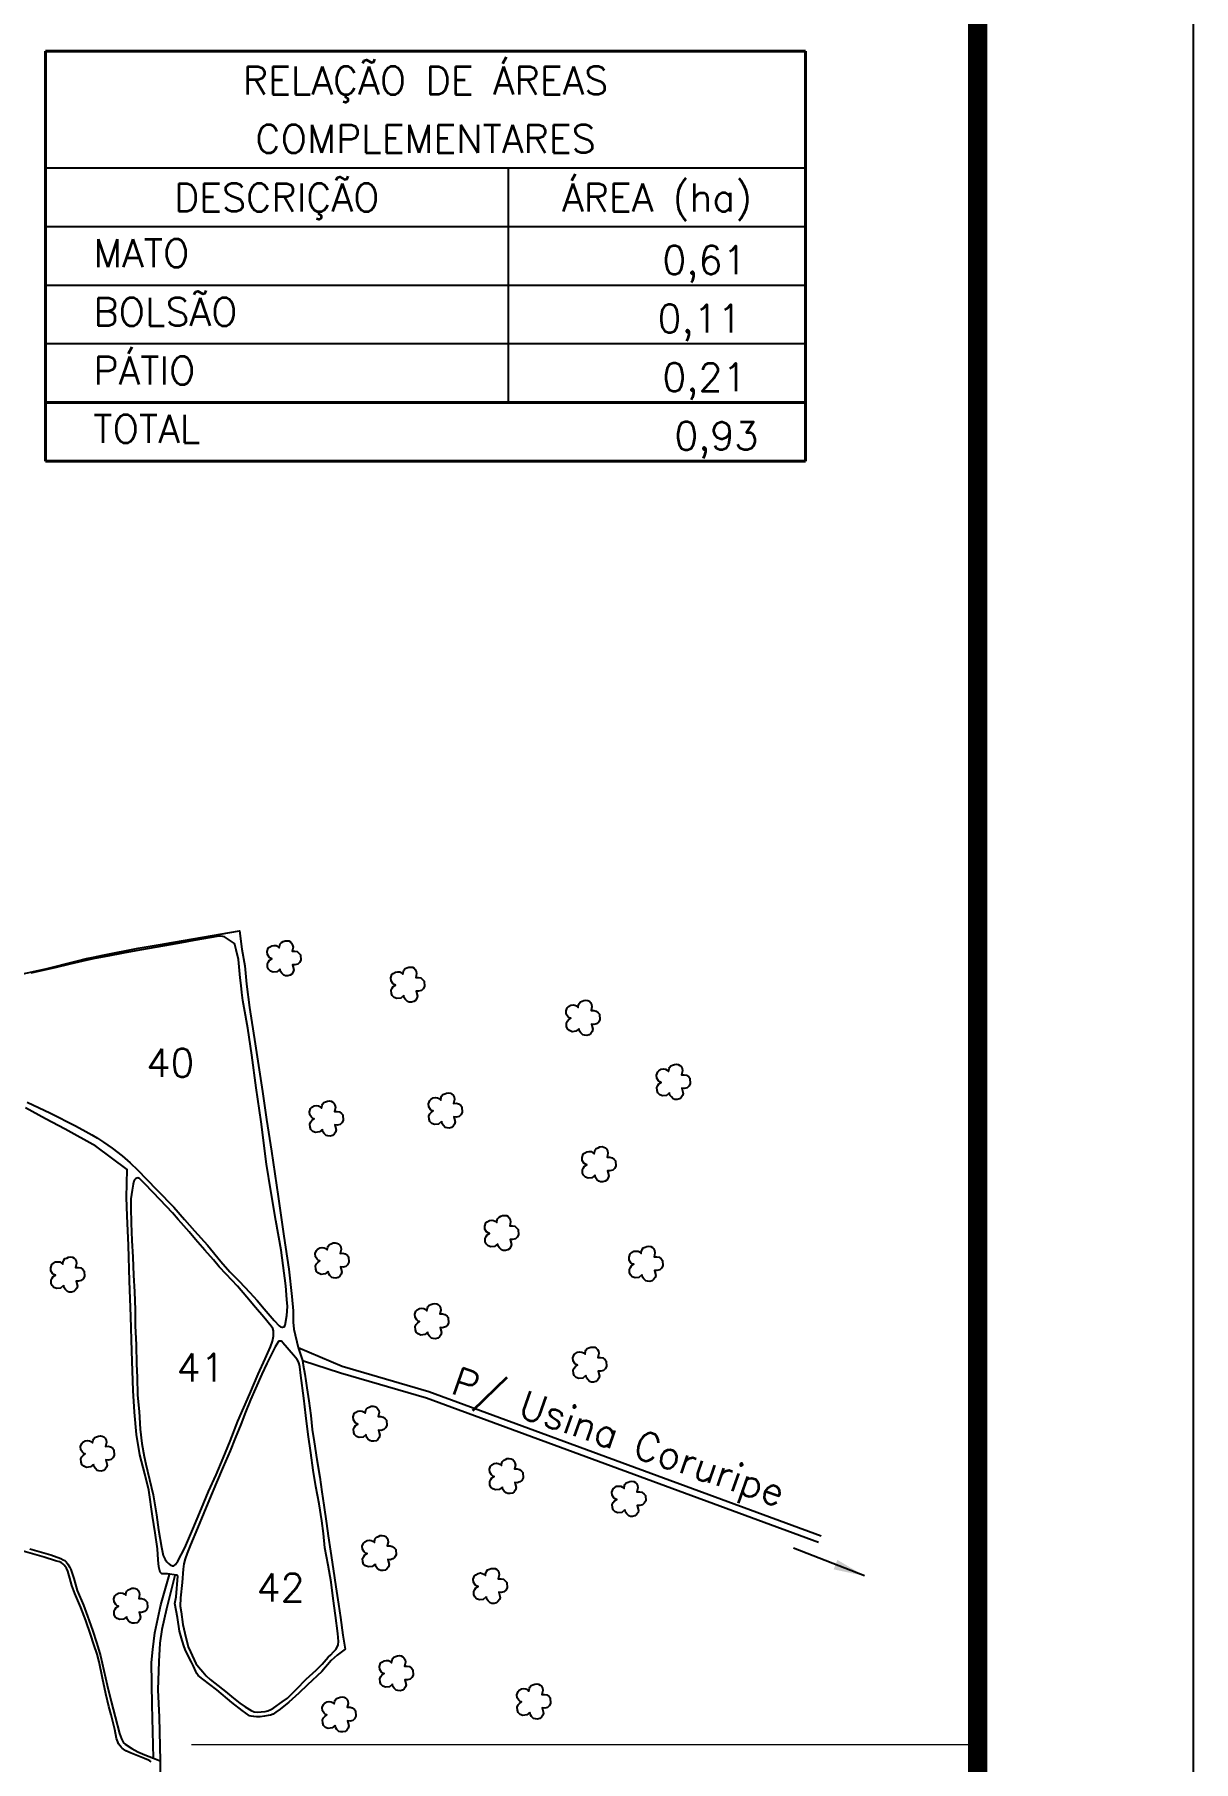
# Model space of a CAD drawing. Extents: x 716959 to 722209, y 7802738 to 7810162.
# Drawn here: x 720867 to 722209, y 7806480 to 7808481 of the extents above; entities that cross this region are included whole.
import ezdxf
from ezdxf.enums import TextEntityAlignment as Align

# ---------------------------------------------------------------- set-up
doc = ezdxf.new("R2010")
doc.units = 0
doc.linetypes.add('CONTINUO', pattern=[0])
doc.linetypes.add('LIN0', pattern=[0])
for name, color, linetype in [('0114000441', 1, 'Continuous'), ('0114000441040', 5, 'Continuous'), ('0114000441041', 5, 'Continuous'), ('0114000441042', 5, 'Continuous'), ('0114000441043', 5, 'Continuous'), ('_SIMBOLO ARVORE', 118, 'Continuous'), ('ESTRADA', 1, 'Continuous'), ('MARGEM', 5, 'Continuous'), ('QUADRO_DE_AREAS_COMPLEMENTARES', 7, 'Continuous'), ('TEXTO', 7, 'Continuous'), ('TEXTO_NUN_TAL', 7, 'Continuous')]:
    doc.layers.add(name, color=color, linetype=linetype)
doc.layers.add('MALHA', color=253, linetype='Continuous', lineweight=13)
doc.layers.add('TEXTO_DIVERSOS', color=7, linetype='Continuous', lineweight=5)
doc.styles.add('SIMPLEX', font='simplex', dxfattribs={"height": 0.2})
doc.styles.get("Standard").update_dxf_attribs({"font": 'arial.ttf'})
doc.dimstyles.new('ISO-25', dxfattribs={"dimtxt": 2.5, "dimasz": 2.5, "dimexe": 1.25, "dimexo": 0.625, "dimtad": 1, "dimtxsty": 'Standard', "dimcen": 2.5, "dimadec": 0, "dimazin": 0, "dimtfac": 1, "dimtmove": 0, "dimatfit": 3, "dimfxl": 1, "dimarcsym": 0})

msp = doc.modelspace()

# ---------------------------------------------------------------- linework, layer by layer
at = {"layer": '0114000441'}
for points in [[(720840.5, 7807390.1), (720879.5, 7807398.5), (720914.8, 7807407.4), (720926.8, 7807410.3), (720934.9, 7807412.1), (720945.5, 7807414.2), (720986.8, 7807422.2), (721016.9, 7807427.3), (721050.3, 7807433), (721104, 7807442.5), (721106.7, 7807421), (721110.2, 7807401.9), (721112.2, 7807380.7), (721115.7, 7807353.8), (721122.3, 7807311.5), (721130.5, 7807256.3), (721135.4, 7807223.8), (721140.9, 7807187.2), (721148.9, 7807134.5), (721155.3, 7807088.7), (721161.1, 7807050.5), (721164.5, 7807019), (721166.1, 7807002.2), (721166.2, 7806989.2), (721167, 7806981), (721171.8, 7806959.9), (721176.9, 7806944.5), (721177.8, 7806939.2), (721179.7, 7806928.9), (721180.8, 7806921.2), (721181.9, 7806913.1), (721184.3, 7806898), (721186.7, 7806880.8), (721188.1, 7806864.6), (721190.5, 7806850.4), (721193.6, 7806830), (721197, 7806809.7), (721199.4, 7806792.6), (721201.6, 7806777), (721204.9, 7806755.9), (721206.8, 7806741.5), (721209.4, 7806723.8), (721212.4, 7806703.3), (721215.5, 7806682.6), (721218.5, 7806662.2), (721220.9, 7806646.8), (721223.8, 7806626.6), (721226.4, 7806610.2), (721217.2, 7806603.2), (721210.3, 7806597.2), (721199.3, 7806584.3), (721182.8, 7806568.9), (721172.9, 7806559.1), (721161.3, 7806548.7), (721151, 7806540.8), (721146.2, 7806537.1), (721143.1, 7806535.1), (721139.9, 7806533.9), (721137.2, 7806533.3), (721133.1, 7806532.6), (721127.8, 7806531.9), (721123.8, 7806531.9), (721120.5, 7806532.1), (721117.6, 7806532.6), (721115.4, 7806533.2), (721107, 7806539.1), (721095.3, 7806548.4), (721077.9, 7806563.1), (721061.5, 7806575.4), (721056.3, 7806579.6), (721054.7, 7806582.1), (721053.5, 7806584.3), (721050.6, 7806590.5), (721048.3, 7806595.2), (721041.9, 7806608.1), (721039.8, 7806613.1), (721037.7, 7806620.2), (721034.3, 7806631.3), (721032.2, 7806646.9), (721029.1, 7806663), (721030.5, 7806670.8), (721032.7, 7806694.9), (721032, 7806695.5), (721031, 7806696), (721020.7, 7806697.4), (721014.2, 7806697.5), (721012, 7806699.6), (721010.5, 7806705.6), (721009.7, 7806713.6), (721009.1, 7806726.4), (721006.2, 7806745), (721003.3, 7806764.5), (720999.1, 7806794.3), (720994.2, 7806813.2), (720988.5, 7806835.5), (720984.8, 7806859.1), (720982.4, 7806884.7), (720980.9, 7806909.9), (720979.4, 7806955.4), (720978.3, 7806995.7), (720976.4, 7807037), (720975.3, 7807078), (720973.7, 7807112.3), (720973, 7807133.4), (720973.7, 7807166), (720937.6, 7807192.8), (720902.1, 7807212.8), (720879.4, 7807224.7), (720856, 7807237.5)], [(720861.3, 7806726.6), (720885.4, 7806719.5), (720897.2, 7806715.1), (720899.8, 7806713.9), (720901.7, 7806712.8), (720903.2, 7806711.3), (720905.2, 7806708.9), (720907.2, 7806705.8), (720908.6, 7806702.4), (720912, 7806692.2), (720916.1, 7806678.2), (720923.3, 7806661.1), (720928, 7806648.4), (720933.9, 7806632.2), (720938.8, 7806617), (720942.9, 7806602.5), (720946.9, 7806585.6), (720950.8, 7806568.7), (720955.5, 7806549.7), (720960, 7806531.7), (720965, 7806512.5), (720967.2, 7806506.4), (720968.4, 7806503.9), (720969.8, 7806501.9), (720971.6, 7806500.1), (720979.2, 7806495.1), (720986.2, 7806491.3), (720994.3, 7806487.7), (721004.3, 7806483.8), (721012, 7806480.9), (721012.2, 7806464.1)]]:
    msp.add_lwpolyline(points, dxfattribs=at)
at = {"layer": '0114000441040'}
msp.add_lwpolyline([(720857.9, 7807244.1), (720885, 7807231.2), (720914.1, 7807216.5), (720925.9, 7807210), (720932.8, 7807206.2), (720939.6, 7807202.1), (720946.6, 7807197.5), (720956.5, 7807190.5), (720967.9, 7807181.7), (720977.3, 7807173.6), (720986.4, 7807165.1), (720996.1, 7807154.8), (721008.6, 7807142), (721027.9, 7807122.3), (721040.4, 7807108.2), (721051.9, 7807095), (721066.9, 7807078.2), (721082.3, 7807059.5), (721092.9, 7807047.5), (721103.7, 7807036.4), (721115.8, 7807023.3), (721124.5, 7807014), (721132.4, 7807004.6), (721144.3, 7806991.2), (721149.9, 7806985), (721151.5, 7806983.6), (721152.9, 7806983.1), (721154.2, 7806983.1), (721155.9, 7806983.8), (721156.9, 7806985.6), (721158.8, 7806996.9), (721159.6, 7807007.1), (721159, 7807015.4), (721157.5, 7807031.1), (721154.7, 7807054.6), (721152.1, 7807072.3), (721146.1, 7807106.8), (721140.3, 7807141.1), (721135.3, 7807172.3), (721129.2, 7807221), (721123.3, 7807260.7), (721118.1, 7807298.2), (721113.7, 7807329.8), (721109.5, 7807353.4), (721108, 7807361.6), (721106.7, 7807370.8), (721105.8, 7807379.1), (721104.9, 7807387.8), (721102.7, 7807409.1), (721100.2, 7807420.4), (721099.1, 7807425.1), (721098.7, 7807426.6), (721098.1, 7807427.6), (721092.4, 7807431.6), (721086.6, 7807435.3), (721084.6, 7807436), (721082.2, 7807436.3), (721077.8, 7807436), (721071, 7807434.6), (721062.3, 7807433.2), (721050.9, 7807431.3), (721036.8, 7807428.6), (721017.3, 7807425.1), (720997.1, 7807421.6), (720984, 7807419.4), (720969.1, 7807416.5), (720951.5, 7807413.2), (720936.6, 7807410.4), (720922.4, 7807407.4), (720907.5, 7807403.7), (720889.9, 7807399.4), (720862.1, 7807393.2)], dxfattribs=at)
at = {"layer": '0114000441041'}
msp.add_lwpolyline([(721068.2, 7806793), (721076.8, 7806812.2), (721084.9, 7806831.6), (721093.2, 7806851.3), (721102.2, 7806874.2), (721115.8, 7806905.9), (721125.7, 7806928.7), (721133.8, 7806946.5), (721139.8, 7806960.6), (721142.1, 7806967.1), (721143.3, 7806973), (721143.4, 7806976.2), (721143.2, 7806979.2), (721142.5, 7806981.6), (721140.6, 7806984.4), (721132.2, 7806994.8), (721122.4, 7807006.2), (721112.5, 7807018.1), (721101.5, 7807030.7), (721088.7, 7807044.5), (721080.5, 7807053.3), (721073.9, 7807061.1), (721064, 7807072.4), (721053.1, 7807085), (721045.7, 7807093.7), (721036.5, 7807104.1), (721033.1, 7807108), (721026.2, 7807115.7), (721019.5, 7807122.9), (721011.6, 7807131.3), (721003.8, 7807139.2), (720994, 7807149.7), (720987.8, 7807155.8), (720987.1, 7807156), (720986.1, 7807156.1), (720984.9, 7807155.8), (720983.6, 7807155), (720982.3, 7807153.9), (720981.4, 7807152.4), (720980.7, 7807149.1), (720979.7, 7807142.1), (720978, 7807132), (720978.1, 7807121.6), (720978.6, 7807103.7), (720979.3, 7807083.5), (720980.3, 7807064.4), (720981.3, 7807043.5), (720982.4, 7807024.2), (720983.1, 7807003.3), (720983.1, 7806984.9), (720984.3, 7806962.8), (720984.6, 7806940.5), (720985.5, 7806925.5), (720985.9, 7806904.7), (720987.7, 7806885.4), (720988.8, 7806865.2), (720990.8, 7806848.7), (720993.7, 7806833.4), (720995.6, 7806824.4), (720999.7, 7806807), (721003.8, 7806789.2), (721007.9, 7806765.9), (721010.3, 7806748.6), (721013.6, 7806728.6), (721015.7, 7806718.6), (721017.9, 7806714.2), (721019.8, 7806711.5), (721021.8, 7806709.5), (721023.8, 7806707.8), (721026.2, 7806706.7), (721028.1, 7806706.8), (721029.7, 7806708.2), (721032.4, 7806712.1), (721040.6, 7806727.5), (721050.1, 7806749.1), (721060, 7806773.4)], close=True, dxfattribs=at)
at = {"layer": '0114000441042'}
msp.add_lwpolyline([(721036.3, 7806653.5), (721038.3, 7806639), (721040.5, 7806628.8), (721044.6, 7806612.9), (721047.3, 7806607), (721053.5, 7806593.8), (721056.5, 7806589.6), (721061.4, 7806583.9), (721065.5, 7806579.5), (721070.1, 7806575.1), (721075.5, 7806570.9), (721087.7, 7806561.4), (721097, 7806553.5), (721104.5, 7806547.8), (721110.7, 7806543.3), (721117.4, 7806539.2), (721120.9, 7806537.7), (721124.4, 7806537.3), (721128.9, 7806537.5), (721133.7, 7806538.1), (721137, 7806539), (721140.1, 7806540.3), (721143.9, 7806542.4), (721153.6, 7806549.1), (721159.4, 7806553.6), (721170.2, 7806564.1), (721181.2, 7806575.4), (721192.9, 7806586.1), (721199.9, 7806592.9), (721206.8, 7806600.9), (721209.7, 7806603.8), (721212.8, 7806607.1), (721215.5, 7806610), (721217.1, 7806612.4), (721218.3, 7806615.3), (721218.8, 7806619.3), (721217.9, 7806628.4), (721215.3, 7806649.1), (721212.5, 7806669), (721210.1, 7806688), (721206.7, 7806707.4), (721202.9, 7806727.6), (721201.1, 7806744.1), (721199.2, 7806759.1), (721196.2, 7806778.7), (721192.6, 7806798.6), (721189.4, 7806817.6), (721186.7, 7806837.7), (721183.7, 7806858.8), (721180.9, 7806880.8), (721178.7, 7806901.1), (721175.2, 7806927.3), (721173.9, 7806937.3), (721173.1, 7806940.8), (721172.3, 7806943.2), (721170.6, 7806945.7), (721166.5, 7806950.7), (721154.3, 7806965.1), (721152.9, 7806966.5), (721152.1, 7806966.9), (721151.3, 7806967.1), (721150.5, 7806967.2), (721149.8, 7806967.1), (721149.1, 7806966.6), (721145.2, 7806960.5), (721142.5, 7806955.2), (721135.5, 7806941.3), (721129.7, 7806929), (721122.4, 7806912.4), (721116.7, 7806899.2), (721111, 7806884.8), (721105.5, 7806870.6), (721098.9, 7806854.7), (721093, 7806840), (721084.9, 7806821.6), (721077.2, 7806803.2), (721069.2, 7806784), (721062.6, 7806768.1), (721055.3, 7806750.6), (721047.2, 7806731), (721043.4, 7806721.3), (721041.2, 7806715), (721039.6, 7806709.2), (721038.8, 7806702.8), (721037.4, 7806687.6), (721035.6, 7806669.8), (721035.3, 7806659.9)], close=True, dxfattribs=at)
at = {"layer": '0114000441043'}
msp.add_lwpolyline([(721001.7, 7806479.6), (721000.1, 7806481), (720998.4, 7806481.8), (720994.1, 7806483.5), (720978.6, 7806489.7), (720972.5, 7806492.6), (720969.8, 7806494.3), (720968, 7806495.6), (720966.9, 7806496.7), (720965.4, 7806498.5), (720963.9, 7806500.6), (720963, 7806502.9), (720961.7, 7806506.8), (720959.5, 7806517.3), (720955.4, 7806534), (720952.6, 7806544), (720949, 7806558.6), (720945.3, 7806576.6), (720941.6, 7806595.5), (720939, 7806604.6), (720935.1, 7806615.7), (720931.5, 7806627.8), (720925.9, 7806643.4), (720920.3, 7806658.5), (720913.1, 7806674.6), (720909.6, 7806684.1), (720907.3, 7806692.5), (720905.1, 7806700.8), (720903.7, 7806704.2), (720902.4, 7806705.7), (720900.8, 7806707.5), (720899.4, 7806709.1), (720897.3, 7806710.5), (720895.4, 7806711.4), (720890.9, 7806712.7), (720877.6, 7806716.9), (720853.3, 7806723.6)], dxfattribs=at)
at = {"layer": '_SIMBOLO ARVORE', "linetype": 'CONTINUO'}
for points in [[(721151, 7807398, 0), (721147.4, 7807395, 0), (721143, 7807394.5, 0), (721139.8, 7807395.7, 0), (721137.5, 7807397.9, 0), (721136.6, 7807400.5, 0), (721136.3, 7807404.3, 0), (721137.6, 7807406.6, 0), (721138.8, 7807408.4, 0), (721141.4, 7807410.1, 0), (721139.8, 7807410.7, 0), (721138.2, 7807412, 0), (721136.3, 7807415, 0), (721135.9, 7807418.6, 0), (721137.3, 7807422.3, 0), (721138.7, 7807423.6, 0), (721141.4, 7807425.2, 0), (721144.1, 7807425.6, 0), (721146.3, 7807425.3, 0), (721148.1, 7807424.5, 0), (721150, 7807422.7, 0), (721150.6, 7807426, 0), (721151, 7807427.3, 0), (721152.5, 7807429.1, 0), (721154.6, 7807429.9, 0), (721156.7, 7807430.8, 0), (721159, 7807431, 0), (721161.2, 7807430.7, 0), (721163, 7807429.8, 0), (721164.3, 7807428.3, 0), (721165.5, 7807426, 0), (721166, 7807423.5, 0), (721164.9, 7807418.9, 0), (721168.1, 7807418.9, 0), (721170.7, 7807418.3, 0), (721173.2, 7807416.3, 0), (721174.6, 7807414.8, 0), (721175, 7807408.5, 0), (721173.5, 7807405.7, 0), (721171.4, 7807403.8, 0), (721168.2, 7807402.9, 0), (721165.4, 7807403.2, 0), (721166.9, 7807397.3, 0), (721166.2, 7807394.8, 0), (721164.5, 7807392.4, 0), (721162.6, 7807390.9, 0), (721160, 7807390.3, 0), (721157.3, 7807390.4, 0), (721155.3, 7807391, 0), (721153.1, 7807393.2, 0), (721151.5, 7807395.2, 0), (721151.1, 7807398.3, 0)], [(721294.3, 7807367.5, 0), (721290.7, 7807364.5, 0), (721286.3, 7807364, 0), (721283.1, 7807365.2, 0), (721280.8, 7807367.4, 0), (721279.9, 7807370, 0), (721279.6, 7807373.8, 0), (721280.8, 7807376.1, 0), (721282.1, 7807377.9, 0), (721284.7, 7807379.6, 0), (721283.1, 7807380.2, 0), (721281.5, 7807381.5, 0), (721279.6, 7807384.5, 0), (721279.2, 7807388.1, 0), (721280.6, 7807391.8, 0), (721282, 7807393.1, 0), (721284.6, 7807394.7, 0), (721287.4, 7807395.1, 0), (721289.6, 7807394.8, 0), (721291.4, 7807394, 0), (721293.3, 7807392.2, 0), (721293.8, 7807395.5, 0), (721294.3, 7807396.8, 0), (721295.8, 7807398.6, 0), (721297.9, 7807399.4, 0), (721300, 7807400.3, 0), (721302.3, 7807400.5, 0), (721304.5, 7807400.2, 0), (721306.3, 7807399.3, 0), (721307.6, 7807397.8, 0), (721308.8, 7807395.5, 0), (721309.2, 7807393, 0), (721308.2, 7807388.4, 0), (721311.4, 7807388.5, 0), (721314, 7807387.8, 0), (721316.5, 7807385.8, 0), (721317.9, 7807384.3, 0), (721318.3, 7807378, 0), (721316.7, 7807375.2, 0), (721314.7, 7807373.3, 0), (721311.5, 7807372.4, 0), (721308.6, 7807372.7, 0), (721310.2, 7807366.8, 0), (721309.5, 7807364.3, 0), (721307.8, 7807361.9, 0), (721305.9, 7807360.4, 0), (721303.2, 7807359.8, 0), (721300.6, 7807359.9, 0), (721298.6, 7807360.5, 0), (721296.4, 7807362.7, 0), (721294.8, 7807364.7, 0), (721294.4, 7807367.8, 0)], [(721497.3, 7807329, 0), (721493.7, 7807326.1, 0), (721489.3, 7807325.5, 0), (721486.1, 7807326.8, 0), (721483.8, 7807329, 0), (721482.9, 7807331.5, 0), (721482.6, 7807335.3, 0), (721483.8, 7807337.7, 0), (721485.1, 7807339.4, 0), (721487.7, 7807341.2, 0), (721486.1, 7807341.7, 0), (721484.4, 7807343, 0), (721482.5, 7807346, 0), (721482.2, 7807349.6, 0), (721483.6, 7807353.3, 0), (721485, 7807354.6, 0), (721487.6, 7807356.3, 0), (721490.4, 7807356.6, 0), (721492.6, 7807356.3, 0), (721494.4, 7807355.5, 0), (721496.3, 7807353.8, 0), (721496.8, 7807357.1, 0), (721497.3, 7807358.4, 0), (721498.8, 7807360.2, 0), (721500.9, 7807360.9, 0), (721503, 7807361.9, 0), (721505.3, 7807362.1, 0), (721507.5, 7807361.8, 0), (721509.3, 7807360.8, 0), (721510.6, 7807359.4, 0), (721511.8, 7807357.1, 0), (721512.2, 7807354.5, 0), (721511.2, 7807350, 0), (721514.4, 7807350, 0), (721517, 7807349.4, 0), (721519.5, 7807347.4, 0), (721520.9, 7807345.8, 0), (721521.3, 7807339.5, 0), (721519.7, 7807336.7, 0), (721517.7, 7807334.8, 0), (721514.5, 7807334, 0), (721511.6, 7807334.2, 0), (721513.2, 7807328.4, 0), (721512.5, 7807325.9, 0), (721510.8, 7807323.5, 0), (721508.9, 7807322, 0), (721506.2, 7807321.3, 0), (721503.6, 7807321.5, 0), (721501.6, 7807322, 0), (721499.4, 7807324.3, 0), (721497.8, 7807326.3, 0), (721497.4, 7807329.3, 0)], [(721602.1, 7807254.8, 0), (721598.5, 7807251.8, 0), (721594.1, 7807251.3, 0), (721590.9, 7807252.5, 0), (721588.6, 7807254.7, 0), (721587.7, 7807257.3, 0), (721587.4, 7807261, 0), (721588.7, 7807263.4, 0), (721589.9, 7807265.2, 0), (721592.5, 7807266.9, 0), (721590.9, 7807267.5, 0), (721589.3, 7807268.8, 0), (721587.4, 7807271.8, 0), (721587, 7807275.3, 0), (721588.4, 7807279.1, 0), (721589.8, 7807280.4, 0), (721592.5, 7807282, 0), (721595.2, 7807282.4, 0), (721597.4, 7807282.1, 0), (721599.2, 7807281.2, 0), (721601.1, 7807279.5, 0), (721601.7, 7807282.8, 0), (721602.1, 7807284.1, 0), (721603.6, 7807285.9, 0), (721605.7, 7807286.7, 0), (721607.8, 7807287.6, 0), (721610.1, 7807287.8, 0), (721612.3, 7807287.5, 0), (721614.1, 7807286.6, 0), (721615.4, 7807285.1, 0), (721616.6, 7807282.8, 0), (721617.1, 7807280.3, 0), (721616, 7807275.7, 0), (721619.2, 7807275.7, 0), (721621.8, 7807275.1, 0), (721624.3, 7807273.1, 0), (721625.7, 7807271.6, 0), (721626.1, 7807265.3, 0), (721624.6, 7807262.5, 0), (721622.5, 7807260.6, 0), (721619.3, 7807259.7, 0), (721616.5, 7807260, 0), (721618, 7807254.1, 0), (721617.3, 7807251.6, 0), (721615.6, 7807249.2, 0), (721613.7, 7807247.7, 0), (721611.1, 7807247.1, 0), (721608.4, 7807247.2, 0), (721606.4, 7807247.8, 0), (721604.2, 7807250, 0), (721602.6, 7807252, 0), (721602.2, 7807255.1, 0)], [(721200.1, 7807212.3, 0), (721196.5, 7807209.4, 0), (721192.1, 7807208.9, 0), (721188.9, 7807210.1, 0), (721186.6, 7807212.3, 0), (721185.7, 7807214.9, 0), (721185.4, 7807218.6, 0), (721186.6, 7807221, 0), (721187.9, 7807222.7, 0), (721190.5, 7807224.5, 0), (721188.9, 7807225, 0), (721187.3, 7807226.4, 0), (721185.4, 7807229.3, 0), (721185, 7807232.9, 0), (721186.4, 7807236.6, 0), (721187.8, 7807238, 0), (721190.4, 7807239.6, 0), (721193.2, 7807239.9, 0), (721195.4, 7807239.6, 0), (721197.2, 7807238.8, 0), (721199.1, 7807237.1, 0), (721199.6, 7807240.4, 0), (721200.1, 7807241.7, 0), (721201.6, 7807243.5, 0), (721203.7, 7807244.3, 0), (721205.8, 7807245.2, 0), (721208.1, 7807245.4, 0), (721210.3, 7807245.1, 0), (721212.1, 7807244.1, 0), (721213.4, 7807242.7, 0), (721214.6, 7807240.4, 0), (721215, 7807237.8, 0), (721214, 7807233.3, 0), (721217.2, 7807233.3, 0), (721219.8, 7807232.7, 0), (721222.3, 7807230.7, 0), (721223.7, 7807229.1, 0), (721224.1, 7807222.8, 0), (721222.5, 7807220, 0), (721220.5, 7807218.2, 0), (721217.3, 7807217.3, 0), (721214.4, 7807217.5, 0), (721216, 7807211.7, 0), (721215.3, 7807209.2, 0), (721213.6, 7807206.8, 0), (721211.7, 7807205.3, 0), (721209, 7807204.6, 0), (721206.4, 7807204.8, 0), (721204.4, 7807205.4, 0), (721202.2, 7807207.6, 0), (721200.6, 7807209.6, 0), (721200.2, 7807212.6, 0)], [(721338, 7807221.6, 0), (721334.5, 7807218.6, 0), (721330, 7807218.1, 0), (721326.9, 7807219.4, 0), (721324.6, 7807221.6, 0), (721323.7, 7807224.1, 0), (721323.4, 7807227.9, 0), (721324.6, 7807230.3, 0), (721325.9, 7807232, 0), (721328.5, 7807233.8, 0), (721326.9, 7807234.3, 0), (721325.2, 7807235.6, 0), (721323.3, 7807238.6, 0), (721323, 7807242.2, 0), (721324.4, 7807245.9, 0), (721325.8, 7807247.2, 0), (721328.4, 7807248.8, 0), (721331.2, 7807249.2, 0), (721333.4, 7807248.9, 0), (721335.1, 7807248.1, 0), (721337.1, 7807246.4, 0), (721337.6, 7807249.7, 0), (721338.1, 7807251, 0), (721339.5, 7807252.8, 0), (721341.7, 7807253.5, 0), (721343.7, 7807254.5, 0), (721346.1, 7807254.7, 0), (721348.3, 7807254.4, 0), (721350.1, 7807253.4, 0), (721351.4, 7807252, 0), (721352.6, 7807249.7, 0), (721353, 7807247.1, 0), (721352, 7807242.5, 0), (721355.2, 7807242.6, 0), (721357.8, 7807242, 0), (721360.3, 7807240, 0), (721361.7, 7807238.4, 0), (721362.1, 7807232.1, 0), (721360.5, 7807229.3, 0), (721358.5, 7807227.4, 0), (721355.3, 7807226.6, 0), (721352.4, 7807226.8, 0), (721353.9, 7807221, 0), (721353.2, 7807218.5, 0), (721351.6, 7807216.1, 0), (721349.7, 7807214.6, 0), (721347, 7807213.9, 0), (721344.4, 7807214.1, 0), (721342.4, 7807214.6, 0), (721340.2, 7807216.9, 0), (721338.6, 7807218.9, 0), (721338.2, 7807221.9, 0)], [(721515.8, 7807159.3, 0), (721512.3, 7807156.3, 0), (721507.8, 7807155.8, 0), (721504.6, 7807157.1, 0), (721502.4, 7807159.3, 0), (721501.4, 7807161.8, 0), (721501.2, 7807165.6, 0), (721502.4, 7807168, 0), (721503.7, 7807169.7, 0), (721506.3, 7807171.5, 0), (721504.6, 7807172, 0), (721503, 7807173.3, 0), (721501.1, 7807176.3, 0), (721500.8, 7807179.9, 0), (721502.2, 7807183.6, 0), (721503.6, 7807184.9, 0), (721506.2, 7807186.5, 0), (721509, 7807186.9, 0), (721511.2, 7807186.6, 0), (721512.9, 7807185.8, 0), (721514.8, 7807184.1, 0), (721515.4, 7807187.3, 0), (721515.9, 7807188.6, 0), (721517.3, 7807190.4, 0), (721519.5, 7807191.2, 0), (721521.5, 7807192.1, 0), (721523.9, 7807192.4, 0), (721526.1, 7807192, 0), (721527.9, 7807191.1, 0), (721529.2, 7807189.7, 0), (721530.4, 7807187.4, 0), (721530.8, 7807184.8, 0), (721529.8, 7807180.2, 0), (721533, 7807180.3, 0), (721535.6, 7807179.6, 0), (721538.1, 7807177.7, 0), (721539.5, 7807176.1, 0), (721539.9, 7807169.8, 0), (721538.3, 7807167, 0), (721536.3, 7807165.1, 0), (721533, 7807164.3, 0), (721530.2, 7807164.5, 0), (721531.7, 7807158.6, 0), (721531, 7807156.1, 0), (721529.3, 7807153.7, 0), (721527.5, 7807152.3, 0), (721524.8, 7807151.6, 0), (721522.2, 7807151.8, 0), (721520.2, 7807152.3, 0), (721517.9, 7807154.5, 0), (721516.4, 7807156.5, 0), (721515.9, 7807159.6, 0)], [(721403.1, 7807079.7, 0), (721399.5, 7807076.8, 0), (721395.1, 7807076.3, 0), (721391.9, 7807077.5, 0), (721389.6, 7807079.7, 0), (721388.7, 7807082.3, 0), (721388.4, 7807086, 0), (721389.6, 7807088.4, 0), (721390.9, 7807090.2, 0), (721393.5, 7807091.9, 0), (721391.9, 7807092.4, 0), (721390.2, 7807093.8, 0), (721388.3, 7807096.8, 0), (721388, 7807100.3, 0), (721389.4, 7807104, 0), (721390.8, 7807105.4, 0), (721393.4, 7807107, 0), (721396.2, 7807107.3, 0), (721398.4, 7807107, 0), (721400.2, 7807106.2, 0), (721402.1, 7807104.5, 0), (721402.6, 7807107.8, 0), (721403.1, 7807109.1, 0), (721404.6, 7807110.9, 0), (721406.7, 7807111.7, 0), (721408.8, 7807112.6, 0), (721411.1, 7807112.8, 0), (721413.3, 7807112.5, 0), (721415.1, 7807111.5, 0), (721416.4, 7807110.1, 0), (721417.6, 7807107.8, 0), (721418, 7807105.2, 0), (721417, 7807100.7, 0), (721420.2, 7807100.7, 0), (721422.8, 7807100.1, 0), (721425.3, 7807098.1, 0), (721426.7, 7807096.5, 0), (721427.1, 7807090.2, 0), (721425.5, 7807087.4, 0), (721423.5, 7807085.6, 0), (721420.3, 7807084.7, 0), (721417.4, 7807084.9, 0), (721419, 7807079.1, 0), (721418.3, 7807076.6, 0), (721416.6, 7807074.2, 0), (721414.7, 7807072.7, 0), (721412, 7807072, 0), (721409.4, 7807072.2, 0), (721407.4, 7807072.8, 0), (721405.2, 7807075, 0), (721403.6, 7807077, 0), (721403.2, 7807080, 0)], [(720900.3, 7807031.5, 0), (720896.8, 7807028.6, 0), (720892.3, 7807028, 0), (720889.1, 7807029.3, 0), (720886.9, 7807031.5, 0), (720885.9, 7807034, 0), (720885.7, 7807037.8, 0), (720886.9, 7807040.2, 0), (720888.2, 7807041.9, 0), (720890.8, 7807043.7, 0), (720889.1, 7807044.2, 0), (720887.5, 7807045.5, 0), (720885.6, 7807048.5, 0), (720885.3, 7807052.1, 0), (720886.6, 7807055.8, 0), (720888.1, 7807057.1, 0), (720890.7, 7807058.8, 0), (720893.5, 7807059.1, 0), (720895.7, 7807058.8, 0), (720897.4, 7807058, 0), (720899.3, 7807056.3, 0), (720899.9, 7807059.6, 0), (720900.4, 7807060.9, 0), (720901.8, 7807062.7, 0), (720903.9, 7807063.4, 0), (720906, 7807064.4, 0), (720908.3, 7807064.6, 0), (720910.6, 7807064.3, 0), (720912.3, 7807063.3, 0), (720913.7, 7807061.9, 0), (720914.8, 7807059.6, 0), (720915.3, 7807057, 0), (720914.2, 7807052.5, 0), (720917.4, 7807052.5, 0), (720920.1, 7807051.9, 0), (720922.6, 7807049.9, 0), (720924, 7807048.3, 0), (720924.3, 7807042, 0), (720922.8, 7807039.2, 0), (720920.7, 7807037.3, 0), (720917.5, 7807036.5, 0), (720914.7, 7807036.7, 0), (720916.2, 7807030.9, 0), (720915.5, 7807028.4, 0), (720913.8, 7807026, 0), (720912, 7807024.5, 0), (720909.3, 7807023.8, 0), (720906.7, 7807024, 0), (720904.7, 7807024.5, 0), (720902.4, 7807026.8, 0), (720900.9, 7807028.8, 0), (720900.4, 7807031.8, 0)], [(721206.7, 7807047.9, 0), (721203.2, 7807044.9, 0), (721198.7, 7807044.4, 0), (721195.5, 7807045.7, 0), (721193.2, 7807047.9, 0), (721192.3, 7807050.4, 0), (721192.1, 7807054.2, 0), (721193.3, 7807056.6, 0), (721194.6, 7807058.3, 0), (721197.1, 7807060.1, 0), (721195.5, 7807060.6, 0), (721193.9, 7807061.9, 0), (721192, 7807064.9, 0), (721191.6, 7807068.5, 0), (721193, 7807072.2, 0), (721194.5, 7807073.5, 0), (721197.1, 7807075.1, 0), (721199.8, 7807075.5, 0), (721202, 7807075.2, 0), (721203.8, 7807074.4, 0), (721205.7, 7807072.7, 0), (721206.3, 7807076, 0), (721206.8, 7807077.3, 0), (721208.2, 7807079.1, 0), (721210.3, 7807079.8, 0), (721212.4, 7807080.8, 0), (721214.7, 7807081, 0), (721216.9, 7807080.7, 0), (721218.7, 7807079.7, 0), (721220.1, 7807078.3, 0), (721221.2, 7807076, 0), (721221.7, 7807073.4, 0), (721220.6, 7807068.8, 0), (721223.8, 7807068.9, 0), (721226.5, 7807068.3, 0), (721229, 7807066.3, 0), (721230.3, 7807064.7, 0), (721230.7, 7807058.4, 0), (721229.2, 7807055.6, 0), (721227.1, 7807053.7, 0), (721223.9, 7807052.9, 0), (721221.1, 7807053.1, 0), (721222.6, 7807047.3, 0), (721221.9, 7807044.7, 0), (721220.2, 7807042.4, 0), (721218.3, 7807040.9, 0), (721215.7, 7807040.2, 0), (721213, 7807040.4, 0), (721211.1, 7807040.9, 0), (721208.8, 7807043.2, 0), (721207.3, 7807045.2, 0), (721206.8, 7807048.2, 0)], [(721570.2, 7807043.9, 0), (721566.7, 7807041, 0), (721562.2, 7807040.5, 0), (721559, 7807041.7, 0), (721556.8, 7807043.9, 0), (721555.8, 7807046.5, 0), (721555.6, 7807050.2, 0), (721556.8, 7807052.6, 0), (721558.1, 7807054.4, 0), (721560.7, 7807056.1, 0), (721559, 7807056.6, 0), (721557.4, 7807058, 0), (721555.5, 7807061, 0), (721555.2, 7807064.5, 0), (721556.5, 7807068.2, 0), (721558, 7807069.6, 0), (721560.6, 7807071.2, 0), (721563.4, 7807071.5, 0), (721565.6, 7807071.2, 0), (721567.3, 7807070.4, 0), (721569.2, 7807068.7, 0), (721569.8, 7807072, 0), (721570.3, 7807073.3, 0), (721571.7, 7807075.1, 0), (721573.9, 7807075.9, 0), (721575.9, 7807076.8, 0), (721578.3, 7807077, 0), (721580.5, 7807076.7, 0), (721582.3, 7807075.7, 0), (721583.6, 7807074.3, 0), (721584.8, 7807072, 0), (721585.2, 7807069.4, 0), (721584.2, 7807064.9, 0), (721587.4, 7807064.9, 0), (721590, 7807064.3, 0), (721592.5, 7807062.3, 0), (721593.9, 7807060.7, 0), (721594.2, 7807054.4, 0), (721592.7, 7807051.6, 0), (721590.7, 7807049.8, 0), (721587.4, 7807048.9, 0), (721584.6, 7807049.1, 0), (721586.1, 7807043.3, 0), (721585.4, 7807040.8, 0), (721583.7, 7807038.4, 0), (721581.9, 7807036.9, 0), (721579.2, 7807036.2, 0), (721576.6, 7807036.4, 0), (721574.6, 7807037, 0), (721572.3, 7807039.2, 0), (721570.8, 7807041.2, 0), (721570.3, 7807044.2, 0)], [(721322.1, 7806977.6, 0), (721318.6, 7806974.7, 0), (721314.1, 7806974.2, 0), (721310.9, 7806975.4, 0), (721308.7, 7806977.6, 0), (721307.7, 7806980.2, 0), (721307.5, 7806983.9, 0), (721308.7, 7806986.3, 0), (721310, 7806988.1, 0), (721312.6, 7806989.8, 0), (721310.9, 7806990.3, 0), (721309.3, 7806991.7, 0), (721307.4, 7806994.7, 0), (721307.1, 7806998.2, 0), (721308.4, 7807001.9, 0), (721309.9, 7807003.3, 0), (721312.5, 7807004.9, 0), (721315.3, 7807005.2, 0), (721317.5, 7807004.9, 0), (721319.2, 7807004.1, 0), (721321.1, 7807002.4, 0), (721321.7, 7807005.7, 0), (721322.2, 7807007, 0), (721323.6, 7807008.8, 0), (721325.7, 7807009.6, 0), (721327.8, 7807010.5, 0), (721330.2, 7807010.7, 0), (721332.4, 7807010.4, 0), (721334.2, 7807009.4, 0), (721335.5, 7807008, 0), (721336.7, 7807005.7, 0), (721337.1, 7807003.1, 0), (721336, 7806998.6, 0), (721339.2, 7806998.6, 0), (721341.9, 7806998, 0), (721344.4, 7806996, 0), (721345.8, 7806994.4, 0), (721346.1, 7806988.1, 0), (721344.6, 7806985.3, 0), (721342.6, 7806983.5, 0), (721339.3, 7806982.6, 0), (721336.5, 7806982.8, 0), (721338, 7806977, 0), (721337.3, 7806974.5, 0), (721335.6, 7806972.1, 0), (721333.8, 7806970.6, 0), (721331.1, 7806969.9, 0), (721328.5, 7806970.1, 0), (721326.5, 7806970.7, 0), (721324.2, 7806972.9, 0), (721322.7, 7806974.9, 0), (721322.2, 7806977.9, 0)], [(721505.2, 7806927.2, 0), (721501.7, 7806924.3, 0), (721497.2, 7806923.8, 0), (721494, 7806925, 0), (721491.8, 7806927.2, 0), (721490.8, 7806929.8, 0), (721490.6, 7806933.5, 0), (721491.8, 7806935.9, 0), (721493.1, 7806937.7, 0), (721495.7, 7806939.4, 0), (721494, 7806939.9, 0), (721492.4, 7806941.3, 0), (721490.5, 7806944.3, 0), (721490.2, 7806947.8, 0), (721491.5, 7806951.5, 0), (721493, 7806952.9, 0), (721495.6, 7806954.5, 0), (721498.4, 7806954.9, 0), (721500.6, 7806954.5, 0), (721502.3, 7806953.7, 0), (721504.2, 7806952, 0), (721504.8, 7806955.3, 0), (721505.3, 7806956.6, 0), (721506.7, 7806958.4, 0), (721508.8, 7806959.2, 0), (721510.9, 7806960.1, 0), (721513.2, 7806960.3, 0), (721515.5, 7806960, 0), (721517.2, 7806959.1, 0), (721518.6, 7806957.6, 0), (721519.7, 7806955.3, 0), (721520.2, 7806952.7, 0), (721519.1, 7806948.2, 0), (721522.3, 7806948.2, 0), (721525, 7806947.6, 0), (721527.5, 7806945.6, 0), (721528.9, 7806944, 0), (721529.2, 7806937.8, 0), (721527.7, 7806934.9, 0), (721525.6, 7806933.1, 0), (721522.4, 7806932.2, 0), (721519.6, 7806932.5, 0), (721521.1, 7806926.6, 0), (721520.4, 7806924.1, 0), (721518.7, 7806921.7, 0), (721516.9, 7806920.2, 0), (721514.2, 7806919.6, 0), (721511.6, 7806919.7, 0), (721509.6, 7806920.3, 0), (721507.3, 7806922.5, 0), (721505.8, 7806924.5, 0), (721505.3, 7806927.5, 0)], [(721250.7, 7806858.8, 0), (721247.1, 7806855.8, 0), (721242.7, 7806855.3, 0), (721239.5, 7806856.5, 0), (721237.2, 7806858.8, 0), (721236.3, 7806861.3, 0), (721236, 7806865.1, 0), (721237.2, 7806867.4, 0), (721238.5, 7806869.2, 0), (721241.1, 7806870.9, 0), (721239.5, 7806871.5, 0), (721237.8, 7806872.8, 0), (721235.9, 7806875.8, 0), (721235.6, 7806879.4, 0), (721237, 7806883.1, 0), (721238.4, 7806884.4, 0), (721241, 7806886, 0), (721243.8, 7806886.4, 0), (721246, 7806886.1, 0), (721247.8, 7806885.3, 0), (721249.7, 7806883.5, 0), (721250.2, 7806886.8, 0), (721250.7, 7806888.1, 0), (721252.2, 7806889.9, 0), (721254.3, 7806890.7, 0), (721256.4, 7806891.6, 0), (721258.7, 7806891.8, 0), (721260.9, 7806891.5, 0), (721262.7, 7806890.6, 0), (721264, 7806889.1, 0), (721265.2, 7806886.8, 0), (721265.6, 7806884.3, 0), (721264.6, 7806879.7, 0), (721267.8, 7806879.8, 0), (721270.4, 7806879.1, 0), (721272.9, 7806877.1, 0), (721274.3, 7806875.6, 0), (721274.7, 7806869.3, 0), (721273.1, 7806866.5, 0), (721271.1, 7806864.6, 0), (721267.9, 7806863.7, 0), (721265, 7806864, 0), (721266.5, 7806858.1, 0), (721265.9, 7806855.6, 0), (721264.2, 7806853.2, 0), (721262.3, 7806851.7, 0), (721259.6, 7806851.1, 0), (721257, 7806851.2, 0), (721255, 7806851.8, 0), (721252.8, 7806854, 0), (721251.2, 7806856, 0), (721250.8, 7806859.1, 0)], [(720934.9, 7806824.3, 0), (720931.4, 7806821.3, 0), (720926.9, 7806820.8, 0), (720923.7, 7806822.1, 0), (720921.4, 7806824.3, 0), (720920.5, 7806826.8, 0), (720920.2, 7806830.6, 0), (720921.5, 7806833, 0), (720922.8, 7806834.7, 0), (720925.3, 7806836.5, 0), (720923.7, 7806837, 0), (720922.1, 7806838.3, 0), (720920.2, 7806841.3, 0), (720919.8, 7806844.9, 0), (720921.2, 7806848.6, 0), (720922.6, 7806849.9, 0), (720925.3, 7806851.5, 0), (720928, 7806851.9, 0), (720930.2, 7806851.6, 0), (720932, 7806850.8, 0), (720933.9, 7806849.1, 0), (720934.5, 7806852.3, 0), (720935, 7806853.6, 0), (720936.4, 7806855.4, 0), (720938.5, 7806856.2, 0), (720940.6, 7806857.1, 0), (720942.9, 7806857.4, 0), (720945.1, 7806857, 0), (720946.9, 7806856.1, 0), (720948.2, 7806854.7, 0), (720949.4, 7806852.4, 0), (720949.9, 7806849.8, 0), (720948.8, 7806845.2, 0), (720952, 7806845.3, 0), (720954.7, 7806844.6, 0), (720957.1, 7806842.7, 0), (720958.5, 7806841.1, 0), (720958.9, 7806834.8, 0), (720957.4, 7806832, 0), (720955.3, 7806830.1, 0), (720952.1, 7806829.3, 0), (720949.3, 7806829.5, 0), (720950.8, 7806823.6, 0), (720950.1, 7806821.1, 0), (720948.4, 7806818.7, 0), (720946.5, 7806817.3, 0), (720943.9, 7806816.6, 0), (720941.2, 7806816.8, 0), (720939.3, 7806817.3, 0), (720937, 7806819.5, 0), (720935.5, 7806821.6, 0), (720935, 7806824.6, 0)], [(721408.5, 7806798.1, 0), (721404.9, 7806795.2, 0), (721400.5, 7806794.7, 0), (721397.3, 7806795.9, 0), (721395, 7806798.1, 0), (721394.1, 7806800.7, 0), (721393.8, 7806804.4, 0), (721395.1, 7806806.8, 0), (721396.3, 7806808.6, 0), (721398.9, 7806810.3, 0), (721397.3, 7806810.8, 0), (721395.7, 7806812.2, 0), (721393.8, 7806815.2, 0), (721393.4, 7806818.7, 0), (721394.8, 7806822.4, 0), (721396.2, 7806823.8, 0), (721398.9, 7806825.4, 0), (721401.6, 7806825.8, 0), (721403.8, 7806825.4, 0), (721405.6, 7806824.6, 0), (721407.5, 7806822.9, 0), (721408, 7806826.2, 0), (721408.5, 7806827.5, 0), (721410, 7806829.3, 0), (721412.1, 7806830.1, 0), (721414.2, 7806831, 0), (721416.5, 7806831.2, 0), (721418.7, 7806830.9, 0), (721420.5, 7806830, 0), (721421.8, 7806828.5, 0), (721423, 7806826.2, 0), (721423.5, 7806823.6, 0), (721422.4, 7806819.1, 0), (721425.6, 7806819.1, 0), (721428.2, 7806818.5, 0), (721430.7, 7806816.5, 0), (721432.1, 7806814.9, 0), (721432.5, 7806808.7, 0), (721430.9, 7806805.8, 0), (721428.9, 7806804, 0), (721425.7, 7806803.1, 0), (721422.9, 7806803.4, 0), (721424.4, 7806797.5, 0), (721423.7, 7806795, 0), (721422, 7806792.6, 0), (721420.1, 7806791.1, 0), (721417.5, 7806790.5, 0), (721414.8, 7806790.6, 0), (721412.8, 7806791.2, 0), (721410.6, 7806793.4, 0), (721409, 7806795.4, 0), (721408.6, 7806798.4, 0)], [(721550.4, 7806771.6, 0), (721546.9, 7806768.7, 0), (721542.4, 7806768.2, 0), (721539.2, 7806769.4, 0), (721537, 7806771.6, 0), (721536, 7806774.2, 0), (721535.8, 7806777.9, 0), (721537, 7806780.3, 0), (721538.3, 7806782, 0), (721540.9, 7806783.8, 0), (721539.2, 7806784.3, 0), (721537.6, 7806785.7, 0), (721535.7, 7806788.6, 0), (721535.4, 7806792.2, 0), (721536.7, 7806795.9, 0), (721538.2, 7806797.3, 0), (721540.8, 7806798.9, 0), (721543.6, 7806799.2, 0), (721545.8, 7806798.9, 0), (721547.5, 7806798.1, 0), (721549.4, 7806796.4, 0), (721550, 7806799.7, 0), (721550.5, 7806801, 0), (721551.9, 7806802.8, 0), (721554.1, 7806803.6, 0), (721556.1, 7806804.5, 0), (721558.5, 7806804.7, 0), (721560.7, 7806804.4, 0), (721562.5, 7806803.4, 0), (721563.8, 7806802, 0), (721565, 7806799.7, 0), (721565.4, 7806797.1, 0), (721564.4, 7806792.6, 0), (721567.6, 7806792.6, 0), (721570.2, 7806792, 0), (721572.7, 7806790, 0), (721574.1, 7806788.4, 0), (721574.5, 7806782.1, 0), (721572.9, 7806779.3, 0), (721570.9, 7806777.5, 0), (721567.6, 7806776.6, 0), (721564.8, 7806776.8, 0), (721566.3, 7806771, 0), (721565.6, 7806768.5, 0), (721563.9, 7806766.1, 0), (721562.1, 7806764.6, 0), (721559.4, 7806763.9, 0), (721556.8, 7806764.1, 0), (721554.8, 7806764.7, 0), (721552.5, 7806766.9, 0), (721551, 7806768.9, 0), (721550.5, 7806771.9, 0)], [(721261.3, 7806708.9, 0), (721257.7, 7806706, 0), (721253.3, 7806705.5, 0), (721250.1, 7806706.7, 0), (721247.8, 7806708.9, 0), (721246.9, 7806711.5, 0), (721246.6, 7806715.2, 0), (721247.9, 7806717.6, 0), (721249.1, 7806719.4, 0), (721251.7, 7806721.1, 0), (721250.1, 7806721.6, 0), (721248.5, 7806723, 0), (721246.6, 7806726, 0), (721246.2, 7806729.5, 0), (721247.6, 7806733.2, 0), (721249, 7806734.6, 0), (721251.7, 7806736.2, 0), (721254.4, 7806736.5, 0), (721256.6, 7806736.2, 0), (721258.4, 7806735.4, 0), (721260.3, 7806733.7, 0), (721260.9, 7806737, 0), (721261.3, 7806738.3, 0), (721262.8, 7806740.1, 0), (721264.9, 7806740.9, 0), (721267, 7806741.8, 0), (721269.3, 7806742, 0), (721271.5, 7806741.7, 0), (721273.3, 7806740.7, 0), (721274.6, 7806739.3, 0), (721275.8, 7806737, 0), (721276.3, 7806734.4, 0), (721275.2, 7806729.9, 0), (721278.4, 7806729.9, 0), (721281, 7806729.3, 0), (721283.5, 7806727.3, 0), (721284.9, 7806725.7, 0), (721285.3, 7806719.4, 0), (721283.7, 7806716.6, 0), (721281.7, 7806714.8, 0), (721278.5, 7806713.9, 0), (721275.7, 7806714.1, 0), (721277.2, 7806708.3, 0), (721276.5, 7806705.8, 0), (721274.8, 7806703.4, 0), (721272.9, 7806701.9, 0), (721270.3, 7806701.2, 0), (721267.6, 7806701.4, 0), (721265.6, 7806702, 0), (721263.4, 7806704.2, 0), (721261.8, 7806706.2, 0), (721261.4, 7806709.2, 0)], [(721389.9, 7806670.8, 0), (721386.4, 7806667.9, 0), (721381.9, 7806667.4, 0), (721378.7, 7806668.6, 0), (721376.4, 7806670.8, 0), (721375.5, 7806673.4, 0), (721375.3, 7806677.1, 0), (721376.5, 7806679.5, 0), (721377.8, 7806681.3, 0), (721380.3, 7806683, 0), (721378.7, 7806683.5, 0), (721377.1, 7806684.9, 0), (721375.2, 7806687.9, 0), (721374.8, 7806691.4, 0), (721376.2, 7806695.2, 0), (721377.7, 7806696.5, 0), (721380.3, 7806698.1, 0), (721383, 7806698.5, 0), (721385.2, 7806698.1, 0), (721387, 7806697.3, 0), (721388.9, 7806695.6, 0), (721389.5, 7806698.9, 0), (721390, 7806700.2, 0), (721391.4, 7806702, 0), (721393.5, 7806702.8, 0), (721395.6, 7806703.7, 0), (721397.9, 7806703.9, 0), (721400.1, 7806703.6, 0), (721401.9, 7806702.7, 0), (721403.3, 7806701.2, 0), (721404.4, 7806698.9, 0), (721404.9, 7806696.4, 0), (721403.8, 7806691.8, 0), (721407, 7806691.8, 0), (721409.7, 7806691.2, 0), (721412.2, 7806689.2, 0), (721413.5, 7806687.6, 0), (721413.9, 7806681.4, 0), (721412.4, 7806678.6, 0), (721410.3, 7806676.7, 0), (721407.1, 7806675.8, 0), (721404.3, 7806676.1, 0), (721405.8, 7806670.2, 0), (721405.1, 7806667.7, 0), (721403.4, 7806665.3, 0), (721401.5, 7806663.8, 0), (721398.9, 7806663.2, 0), (721396.2, 7806663.3, 0), (721394.3, 7806663.9, 0), (721392, 7806666.1, 0), (721390.5, 7806668.1, 0), (721390, 7806671.2, 0)], [(720973.4, 7806647.9, 0), (720969.8, 7806645, 0), (720965.4, 7806644.5, 0), (720962.2, 7806645.7, 0), (720959.9, 7806647.9, 0), (720959, 7806650.5, 0), (720958.7, 7806654.2, 0), (720959.9, 7806656.6, 0), (720961.2, 7806658.4, 0), (720963.8, 7806660.1, 0), (720962.2, 7806660.6, 0), (720960.6, 7806662, 0), (720958.7, 7806665, 0), (720958.3, 7806668.5, 0), (720959.7, 7806672.2, 0), (720961.1, 7806673.6, 0), (720963.7, 7806675.2, 0), (720966.5, 7806675.5, 0), (720968.7, 7806675.2, 0), (720970.5, 7806674.4, 0), (720972.4, 7806672.7, 0), (720972.9, 7806676, 0), (720973.4, 7806677.3, 0), (720974.9, 7806679.1, 0), (720977, 7806679.9, 0), (720979.1, 7806680.8, 0), (720981.4, 7806681, 0), (720983.6, 7806680.7, 0), (720985.4, 7806679.7, 0), (720986.7, 7806678.3, 0), (720987.9, 7806676, 0), (720988.3, 7806673.4, 0), (720987.3, 7806668.9, 0), (720990.5, 7806668.9, 0), (720993.1, 7806668.3, 0), (720995.6, 7806666.3, 0), (720997, 7806664.7, 0), (720997.4, 7806658.5, 0), (720995.8, 7806655.6, 0), (720993.8, 7806653.8, 0), (720990.6, 7806652.9, 0), (720987.7, 7806653.2, 0), (720989.3, 7806647.3, 0), (720988.6, 7806644.8, 0), (720986.9, 7806642.4, 0), (720985, 7806640.9, 0), (720982.3, 7806640.3, 0), (720979.7, 7806640.4, 0), (720977.7, 7806641, 0), (720975.5, 7806643.2, 0), (720973.9, 7806645.2, 0), (720973.5, 7806648.2, 0)], [(721281.2, 7806569.7, 0), (721277.6, 7806566.7, 0), (721273.2, 7806566.2, 0), (721270, 7806567.5, 0), (721267.7, 7806569.7, 0), (721266.8, 7806572.2, 0), (721266.5, 7806576, 0), (721267.8, 7806578.4, 0), (721269, 7806580.1, 0), (721271.6, 7806581.9, 0), (721270, 7806582.4, 0), (721268.4, 7806583.7, 0), (721266.5, 7806586.7, 0), (721266.1, 7806590.3, 0), (721267.5, 7806594, 0), (721268.9, 7806595.3, 0), (721271.6, 7806596.9, 0), (721274.3, 7806597.3, 0), (721276.5, 7806597, 0), (721278.3, 7806596.2, 0), (721280.2, 7806594.5, 0), (721280.8, 7806597.8, 0), (721281.2, 7806599.1, 0), (721282.7, 7806600.9, 0), (721284.8, 7806601.6, 0), (721286.9, 7806602.6, 0), (721289.2, 7806602.8, 0), (721291.4, 7806602.5, 0), (721293.2, 7806601.5, 0), (721294.5, 7806600.1, 0), (721295.7, 7806597.8, 0), (721296.2, 7806595.2, 0), (721295.1, 7806590.6, 0), (721298.3, 7806590.7, 0), (721300.9, 7806590.1, 0), (721303.4, 7806588.1, 0), (721304.8, 7806586.5, 0), (721305.2, 7806580.2, 0), (721303.6, 7806577.4, 0), (721301.6, 7806575.5, 0), (721298.4, 7806574.7, 0), (721295.6, 7806574.9, 0), (721297.1, 7806569.1, 0), (721296.4, 7806566.5, 0), (721294.7, 7806564.2, 0), (721292.8, 7806562.7, 0), (721290.2, 7806562, 0), (721287.5, 7806562.2, 0), (721285.5, 7806562.7, 0), (721283.3, 7806565, 0), (721281.7, 7806567, 0), (721281.3, 7806570, 0)], [(721440.3, 7806536.9, 0), (721436.8, 7806534, 0), (721432.3, 7806533.5, 0), (721429.1, 7806534.7, 0), (721426.9, 7806536.9, 0), (721425.9, 7806539.5, 0), (721425.7, 7806543.2, 0), (721426.9, 7806545.6, 0), (721428.2, 7806547.4, 0), (721430.8, 7806549.1, 0), (721429.1, 7806549.6, 0), (721427.5, 7806551, 0), (721425.6, 7806554, 0), (721425.3, 7806557.5, 0), (721426.6, 7806561.2, 0), (721428.1, 7806562.6, 0), (721430.7, 7806564.2, 0), (721433.5, 7806564.5, 0), (721435.7, 7806564.2, 0), (721437.4, 7806563.4, 0), (721439.3, 7806561.7, 0), (721439.9, 7806565, 0), (721440.4, 7806566.3, 0), (721441.8, 7806568.1, 0), (721443.9, 7806568.9, 0), (721446, 7806569.8, 0), (721448.3, 7806570, 0), (721450.5, 7806569.7, 0), (721452.3, 7806568.7, 0), (721453.7, 7806567.3, 0), (721454.8, 7806565, 0), (721455.3, 7806562.4, 0), (721454.2, 7806557.9, 0), (721457.4, 7806557.9, 0), (721460.1, 7806557.3, 0), (721462.6, 7806555.3, 0), (721464, 7806553.7, 0), (721464.3, 7806547.4, 0), (721462.8, 7806544.6, 0), (721460.7, 7806542.8, 0), (721457.5, 7806541.9, 0), (721454.7, 7806542.1, 0), (721456.2, 7806536.3, 0), (721455.5, 7806533.8, 0), (721453.8, 7806531.4, 0), (721451.9, 7806529.9, 0), (721449.3, 7806529.2, 0), (721446.7, 7806529.4, 0), (721444.7, 7806530, 0), (721442.4, 7806532.2, 0), (721440.9, 7806534.2, 0), (721440.4, 7806537.2, 0)], [(721214.8, 7806522, 0), (721211.3, 7806519, 0), (721206.8, 7806518.5, 0), (721203.6, 7806519.7, 0), (721201.4, 7806522, 0), (721200.5, 7806524.5, 0), (721200.2, 7806528.3, 0), (721201.4, 7806530.6, 0), (721202.7, 7806532.4, 0), (721205.3, 7806534.1, 0), (721203.6, 7806534.7, 0), (721202, 7806536, 0), (721200.1, 7806539, 0), (721199.8, 7806542.6, 0), (721201.2, 7806546.3, 0), (721202.6, 7806547.6, 0), (721205.2, 7806549.2, 0), (721208, 7806549.6, 0), (721210.2, 7806549.3, 0), (721211.9, 7806548.5, 0), (721213.8, 7806546.8, 0), (721214.4, 7806550, 0), (721214.9, 7806551.3, 0), (721216.3, 7806553.1, 0), (721218.5, 7806553.9, 0), (721220.5, 7806554.8, 0), (721222.9, 7806555, 0), (721225.1, 7806554.7, 0), (721226.9, 7806553.8, 0), (721228.2, 7806552.3, 0), (721229.4, 7806550, 0), (721229.8, 7806547.5, 0), (721228.8, 7806542.9, 0), (721232, 7806543, 0), (721234.6, 7806542.3, 0), (721237.1, 7806540.3, 0), (721238.5, 7806538.8, 0), (721238.9, 7806532.5, 0), (721237.3, 7806529.7, 0), (721235.3, 7806527.8, 0), (721232, 7806526.9, 0), (721229.2, 7806527.2, 0), (721230.7, 7806521.3, 0), (721230, 7806518.8, 0), (721228.3, 7806516.4, 0), (721226.5, 7806514.9, 0), (721223.8, 7806514.3, 0), (721221.2, 7806514.4, 0), (721219.2, 7806515, 0), (721216.9, 7806517.2, 0), (721215.4, 7806519.2, 0), (721214.9, 7806522.3, 0)]]:
    msp.add_polyline3d(points, dxfattribs=at)
at = {"layer": 'ESTRADA'}
for points in [[(721171.8, 7806959.9), (721223, 7806938), (721323.2, 7806908.9), (721777.8, 7806741.5)], [(721176.9, 7806944.5), (721220.8, 7806930.3), (721320.7, 7806901.3), (721774.6, 7806734.1)], [(721004.3, 7806483.8), (721003, 7806545.8), (721002.2, 7806595), (721003.6, 7806609.9), (721005.8, 7806629.1), (721012.7, 7806661.7), (721023, 7806696.7)], [(721029, 7806695.5), (721019.4, 7806656.9), (721014.1, 7806632.9), (721011.8, 7806617.2), (721010.6, 7806595.9), (721009.4, 7806563.3), (721010.8, 7806531.3), (721012, 7806480.9)]]:
    msp.add_lwpolyline(points, dxfattribs=at)
at = {"layer": 'MALHA', "elevation": 1127.4}
msp.add_lwpolyline([(721048.2, 7806500), (721959, 7806500)], dxfattribs=at)
at = {"layer": 'MARGEM', "color": 174, "linetype": 'LIN0', "elevation": 1127.4, "flags": 128}
msp.add_lwpolyline([(722209, 7802737.5), (722209, 7810162.5), (716959, 7810162.5), (716959, 7802737.5)], close=True, dxfattribs=at)
at = {"layer": 'MARGEM', "color": 174, "linetype": 'LIN0', "const_width": 22.7, "elevation": 1127.4, "flags": 128}
msp.add_lwpolyline([(721959, 7803500.6), (721959, 7809912.5), (717209, 7809912.5), (717209, 7803500.6)], dxfattribs=at)
at = {"layer": 'QUADRO_DE_AREAS_COMPLEMENTARES', "color": 174, "linetype": 'ByBlock', "lineweight": 40}
for p, q in [((720879.1, 7808258), (720879.1, 7808461.5)), ((720879.1, 7808461.5), (721759.7, 7808461.5)), ((721759.7, 7808258), (721759.7, 7808461.5)), ((720879.1, 7808258), (720879.1, 7807986.6)), ((721759.7, 7808258), (721759.7, 7807986.6)), ((721759.7, 7808054.4), (720879.1, 7808054.4)), ((721759.7, 7807986.6), (720879.1, 7807986.6))]:
    msp.add_line(p, q, dxfattribs=at)
at = {"layer": 'QUADRO_DE_AREAS_COMPLEMENTARES', "linetype": 'Continuous'}
for p, q in [((721759.7, 7808325.8), (720879.1, 7808325.8)), ((721415.2, 7808325.8), (721415.2, 7808054.4)), ((721759.7, 7808258), (720879.1, 7808258)), ((721759.7, 7808190.1), (720879.1, 7808190.1)), ((721759.7, 7808122.3), (720879.1, 7808122.3))]:
    msp.add_line(p, q, dxfattribs=at)

# ---------------------------------------------------------------- texts
at = {"layer": 'QUADRO_DE_AREAS_COMPLEMENTARES', "linetype": 'Continuous', "style": 'SIMPLEX'}
for s, p in [('RELAÇÃO DE ÁREAS', (721319.4, 7808427.6)), ('COMPLEMENTARES', (721319.4, 7808359.8)), ('DESCRIÇÃO', (721147.1, 7808291.9)), ('ÁREA (ha)', (721587.5, 7808291.9))]:
    msp.add_text(s, height=32.5, dxfattribs=at).set_placement(p, align=Align.MIDDLE_CENTER)
for s, p in [('MATO', (720934.6, 7808227.4)), ('BOLSÃO', (720934.6, 7808159.6)), ('PÁTIO', (720934.6, 7808091.7)), ('TOTAL', (720934.6, 7808023.9))]:
    msp.add_text(s, height=32.5, dxfattribs=at).set_placement(p, align=Align.MIDDLE_LEFT)
for s, p in [('0,61', (721691.3, 7808203.3)), ('0,11', (721685.7, 7808135.4)), ('0,21', (721691.3, 7808067.6)), ('0,93', (721705.1, 7807999.7))]:
    msp.add_text(s, height=32.5, dxfattribs=at).set_placement(p, align=Align.RIGHT)
at = {"layer": 'TEXTO_DIVERSOS', "linetype": 'Continuous', "style": 'SIMPLEX'}
msp.add_text('P/ Usina Coruripe', height=32.5, rotation=340.8387, dxfattribs=at).set_placement((721347.1, 7806907.3))
at = {"layer": 'TEXTO_NUN_TAL', "color": 7, "style": 'SIMPLEX'}
for s, p in [('40', (720996.1, 7807273.2, -1127.4)), ('41', (721030.9, 7806920.4, -1127.4)), ('42', (721123.7, 7806665.4, -1127.4))]:
    msp.add_text(s, height=32.5, dxfattribs=at).set_placement(p)

# ---------------------------------------------------------------- leaders
at = {"layer": 'TEXTO'}
msp.add_leader([(721827.9, 7806695.1), (721745.6, 7806727.3)], dimstyle='ISO-25', override={"dimasz": 36, "dimzin": 0}, dxfattribs=at)

doc.saveas('drawing.dxf')
